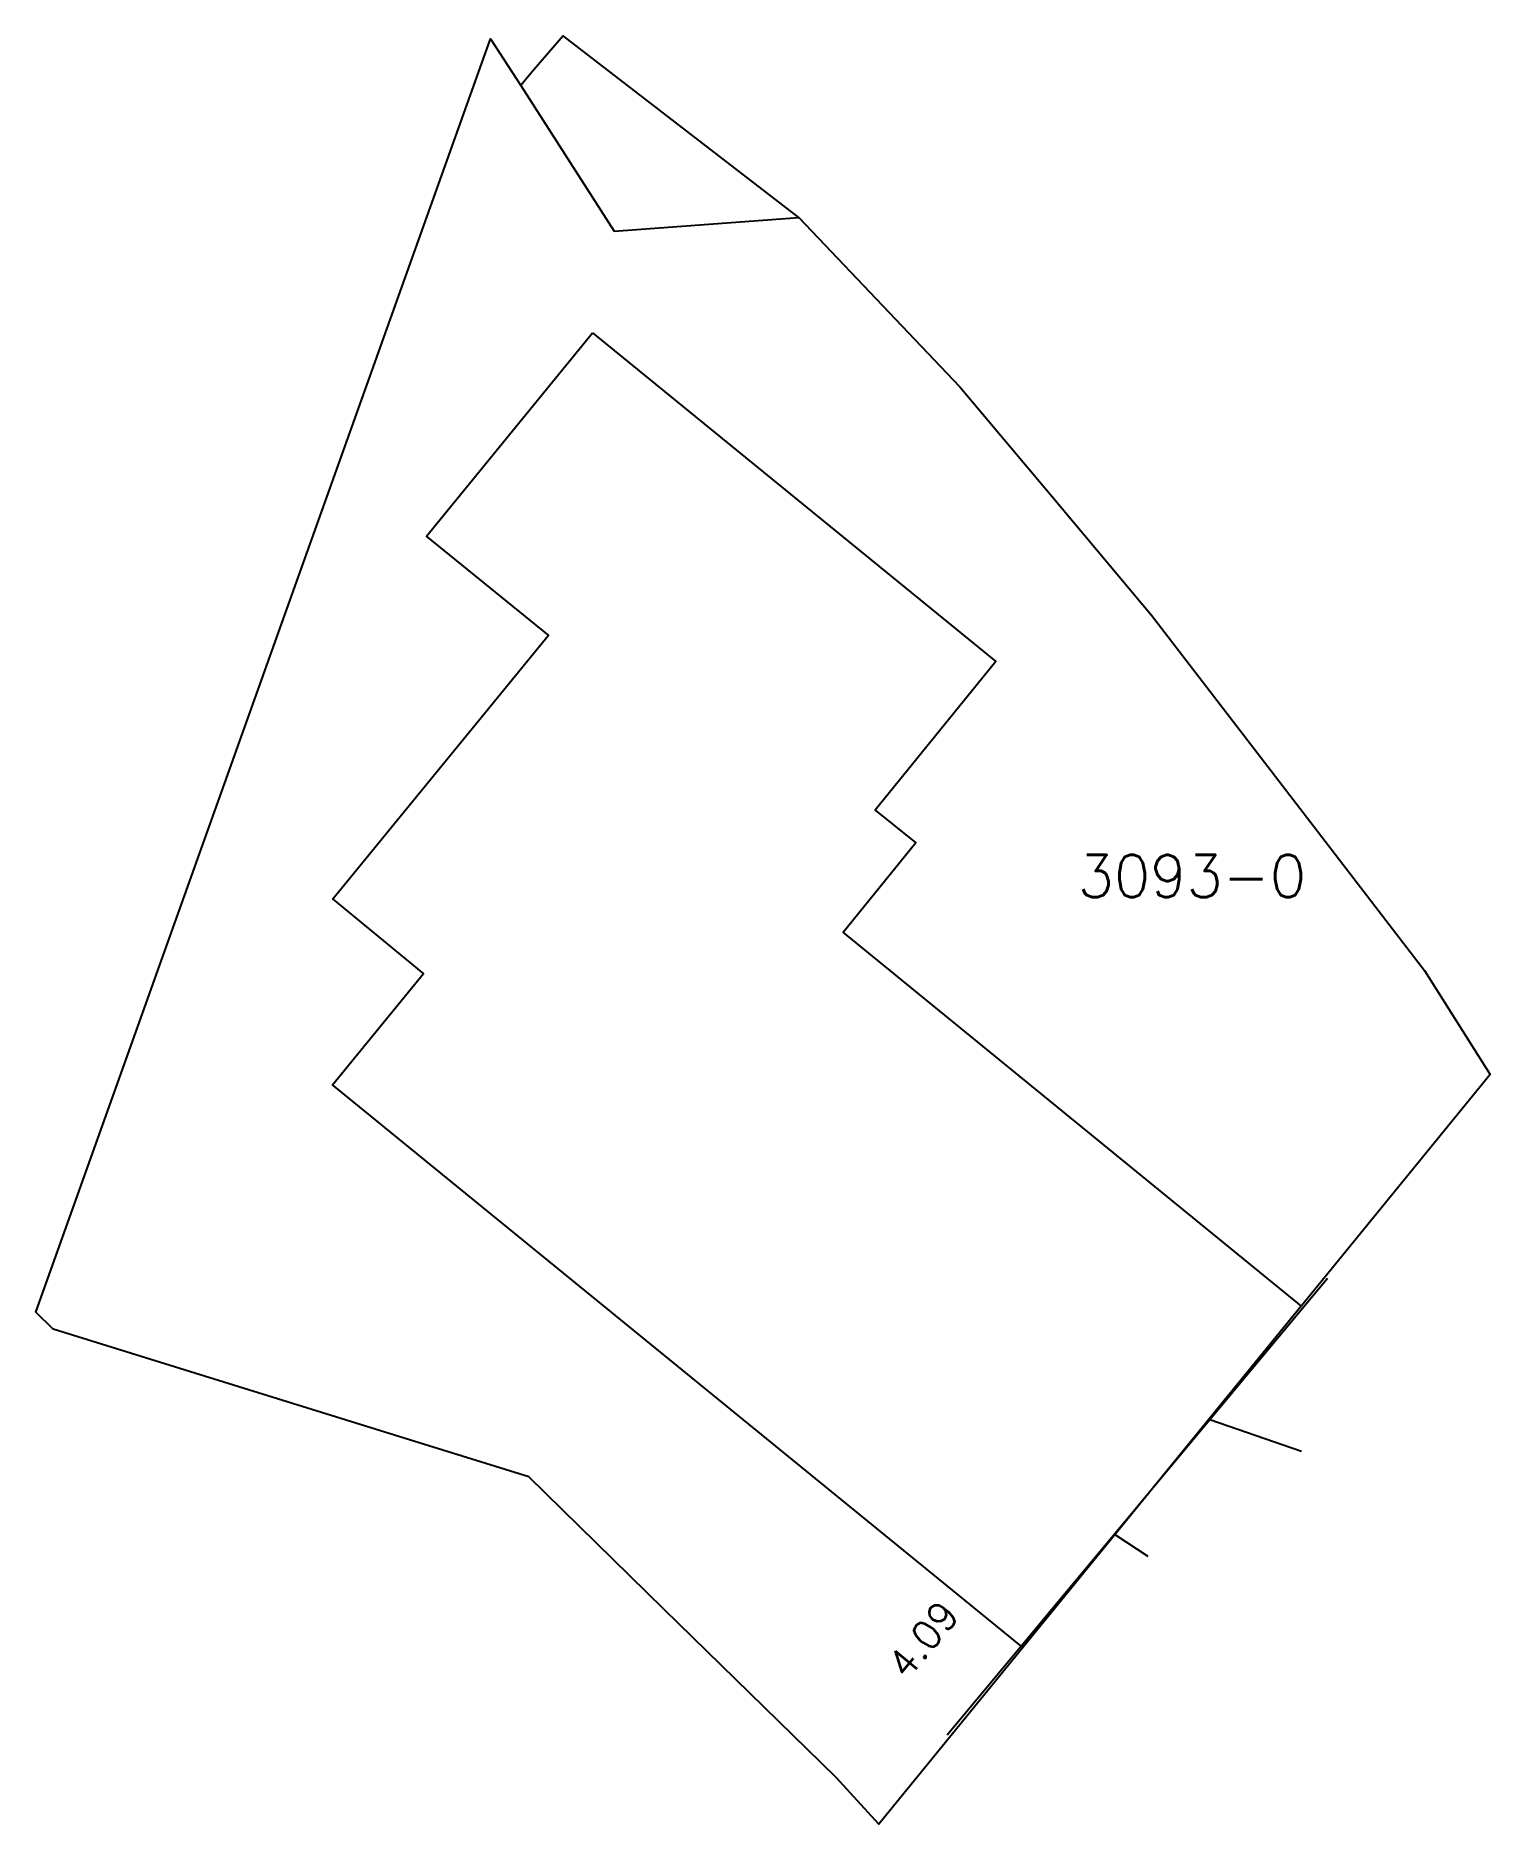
# Model space of a CAD drawing. Header units: metres. Extents: x 7512545.4 to 7512597, y 4691727.1 to 4691790.5.
import ezdxf

# ---------------------------------------------------------------- set-up
doc = ezdxf.new("R2010")
doc.units = ezdxf.units.M
doc.layers.add('objekt fshqinje', color=10, linetype='Continuous')
doc.layers.add('Parcele_baze', color=7, linetype='Continuous')
doc.styles.get("Standard").update_dxf_attribs({"font": 'simplex.shx'})
doc.dimstyles.get("Standard").update_dxf_attribs({"dimtxt": 1, "dimasz": 0.18, "dimexe": 0.18, "dimexo": 0.0625, "dimgap": 0.09, "dimtad": 0, "dimzin": 0, "dimdsep": 46, "dimtxsty": 'Standard', "dimcen": 0.09, "dimse1": 1, "dimse2": 1, "dimsd1": 1, "dimsd2": 1, "dimaunit": 1, "dimadec": 3, "dimazin": 0, "dimtfac": 1, "dimtofl": 0, "dimtmove": 0, "dimatfit": 3, "dimfxl": 1, "dimtolj": 1, "dimtzin": 0, "dimarcsym": 0})

# ---------------------------------------------------------------- blocks, each defined once
blk = doc.blocks.new('*D59')
at = {"layer": 'Defpoints', "color": 0, "transparency": 16777216}
for p in [(7512578.187, 4691735.172), (7512580.355, 4691733.365), (7512577.736, 4691730.223)]:
    blk.add_point(p, dxfattribs=at)
at = {"color": 0, "transparency": 16777216, "insert": (7512576.878, 4691733.601), "char_height": 1, "attachment_point": 5, "rotation": 50.1919}
blk.add_mtext('\\A1;4.09', dxfattribs=at)

msp = doc.modelspace()

# ---------------------------------------------------------------- linework, layer by layer
at = {"flags": 128}
msp.add_lwpolyline([(7512565.162, 4691779.922), (7512579.466, 4691768.267), (7512575.187, 4691762.998), (7512576.629, 4691761.835), (7512574.049, 4691758.661), (7512590.282, 4691745.417), (7512580.419, 4691733.313), (7512555.954, 4691753.268), (7512559.182, 4691757.208), (7512555.957, 4691759.85), (7512563.612, 4691769.203), (7512559.282, 4691772.712)], close=True, dxfattribs=at)
for points in [[(7512587.047, 4691741.402), (7512590.293, 4691740.279)], [(7512583.683, 4691737.321), (7512584.856, 4691736.559)]]:
    msp.add_lwpolyline(points, dxfattribs=at)
at = {"layer": 'objekt fshqinje', "flags": 128}
msp.add_lwpolyline([(7512577.736, 4691730.223), (7512591.221, 4691746.404)], dxfattribs=at)
at = {"layer": 'Parcele_baze', "flags": 128}
for points in [[(7512567.699, 4691734.677), (7512562.909, 4691739.361), (7512559.02, 4691740.569), (7512546.049, 4691744.601), (7512545.433, 4691745.205), (7512561.553, 4691790.347), (7512562.622, 4691788.682), (7512565.931, 4691783.528), (7512572.481, 4691784.008), (7512578.191, 4691778.01), (7512581.443, 4691774.13), (7512584.98, 4691769.908), (7512588.983, 4691764.704), (7512594.66, 4691757.318), (7512596.988, 4691753.627), (7512575.313, 4691727.052), (7512573.799, 4691728.711)], [(7512564.13, 4691790.45), (7512563.02, 4691789.16), (7512562.622, 4691788.682), (7512565.931, 4691783.528), (7512572.481, 4691784.008)]]:
    msp.add_lwpolyline(points, close=True, dxfattribs=at)

# ---------------------------------------------------------------- texts
msp.add_text('3093-0', height=1.5).set_placement((7512582.363, 4691759.915))

# ---------------------------------------------------------------- dimensions: what is measured, and where the dimension line sits
dim = msp.add_aligned_dim(p1=(7512577.736, 4691730.223), p2=(7512580.355, 4691733.365), distance=2.822, dimstyle='Standard')
dim.commit()
dim.dimension.update_dxf_attribs({"geometry": '*D59', "text_midpoint": (7512576.878, 4691733.601)})

doc.saveas('drawing.dxf')
